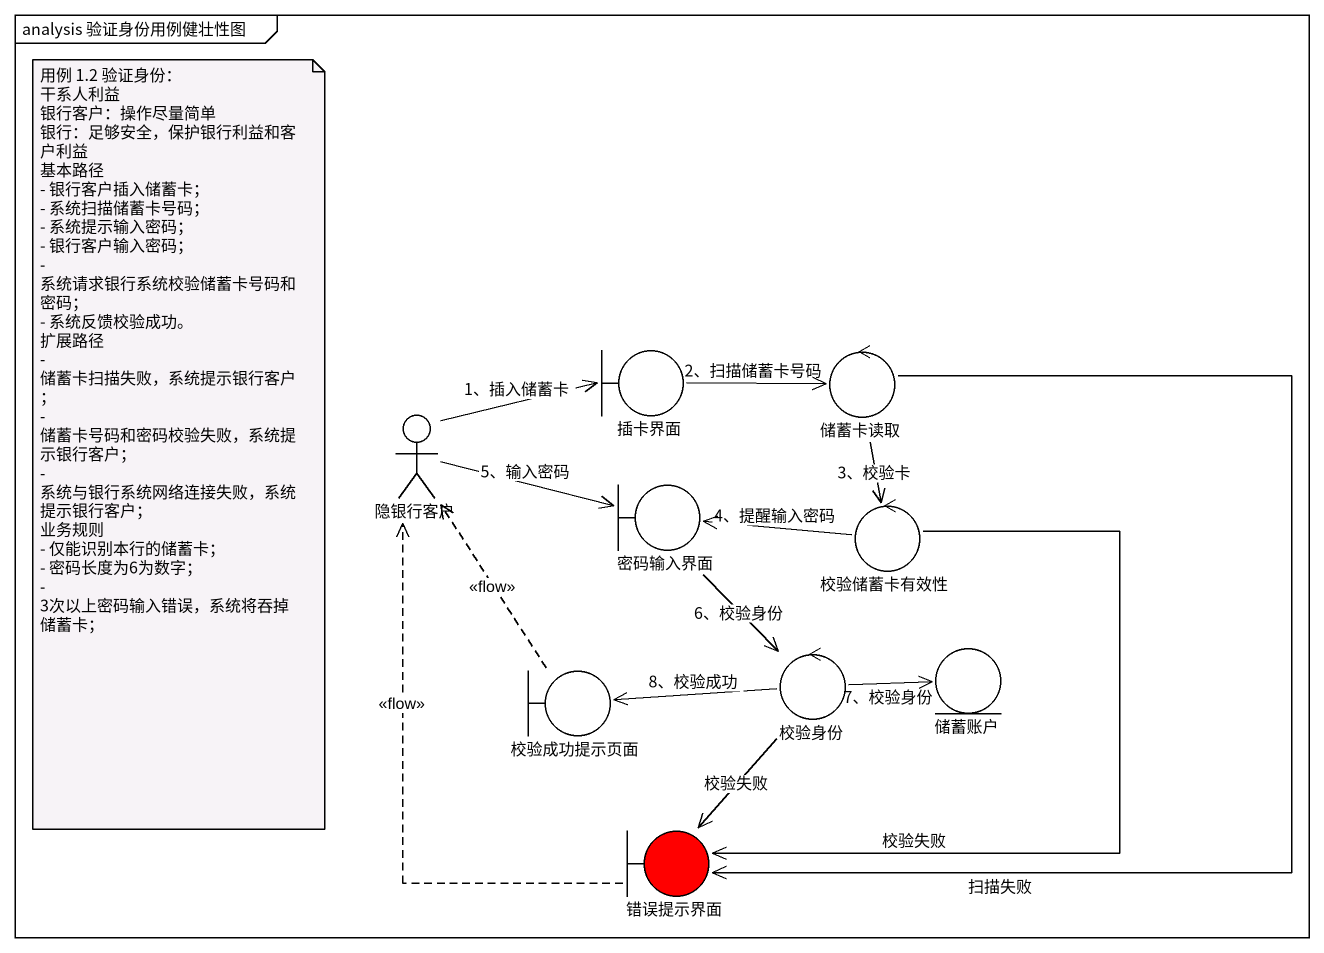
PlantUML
@startuml
mainframe analysis 验证身份用例健壮性图
boundary 插卡界面
control 储蓄卡读取
actor 隐银行客户
boundary 密码输入界面
control 校验储蓄卡有效性
boundary 校验成功提示页面
control 校验身份
entity 储蓄账户
boundary 错误提示界面 #FF0000
插卡界面 -right-> 储蓄卡读取 : 2、扫描储蓄卡号码
储蓄卡读取 --> 校验储蓄卡有效性 : 3、校验卡
储蓄卡读取 --> 错误提示界面 : 扫描失败
隐银行客户 -right-> 插卡界面 : 1、插入储蓄卡
隐银行客户 -right-> 密码输入界面 : 5、输入密码
密码输入界面 --> 校验身份 : 6、校验身份
校验储蓄卡有效性 -left-> 密码输入界面 : 4、提醒输入密码
校验储蓄卡有效性 --> 错误提示界面 : 校验失败
校验成功提示页面 .up.> 隐银行客户 : <<flow>>
校验身份 -left-> 校验成功提示页面 : 8、校验成功
校验身份 -right-> 储蓄账户 : 7、校验身份
校验身份 --> 错误提示界面 : 校验失败
错误提示界面 .up.> 隐银行客户 : <<flow>>
note as N1
  用例 1.2 验证身份：
  干系人利益
  银行客户：操作尽量简单
  银行：足够安全，保护银行利益和客户利益
  基本路径
  - 银行客户插入储蓄卡；
  - 系统扫描储蓄卡号码；
  - 系统提示输入密码；
  - 银行客户输入密码；
  - 系统请求银行系统校验储蓄卡号码和密码；
  - 系统反馈校验成功。
  扩展路径
  - 储蓄卡扫描失败，系统提示银行客户；
  - 储蓄卡号码和密码校验失败，系统提示银行客户；
  - 系统与银行系统网络连接失败，系统提示银行客户；
  业务规则
  - 仅能识别本行的储蓄卡；
  - 密码长度为6为数字；
  - 3次以上密码输入错误，系统将吞掉储蓄卡；
end note
@enduml
